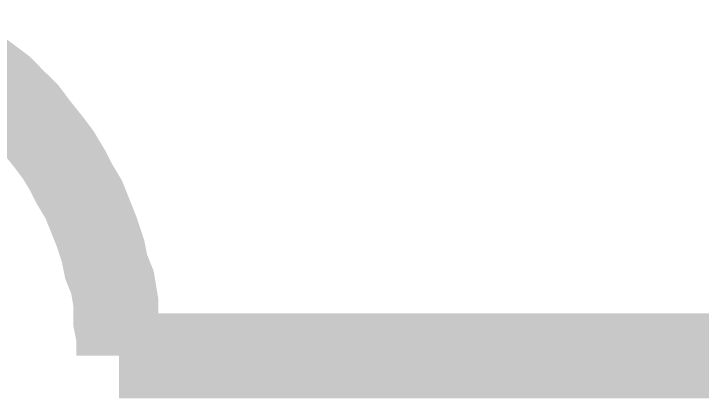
# Model space of a CAD drawing. Header units: inches. Extents: x 0 to 22.3, y 0 to 15.7.
# Drawn here: x 9.5812 to 9.6768, y 11.3125 to 11.3659 of the extents above; entities that cross this region are included whole.
import ezdxf

# ---------------------------------------------------------------- set-up
doc = ezdxf.new("R2010")
doc.units = ezdxf.units.IN
doc.header["$MEASUREMENT"] = 0
doc.layers.add('Sheet', color=255, linetype='Continuous')

msp = doc.modelspace()

# ---------------------------------------------------------------- linework, layer by layer
at = {"layer": 'Sheet'}
for points in [[(9.59579, 11.318409, 0.0118, 0.0118, 0), (9.59579, 11.321061, 0.0118, 0.0118, 0), (9.595348, 11.323271, 0.0118, 0.0118, 0), (9.595348, 11.325923, 0.0118, 0.0118, 0), (9.594906, 11.328575, 0.0118, 0.0118, 0), (9.594022, 11.330785, 0.0118, 0.0118, 0), (9.59358, 11.332995, 0.0118, 0.0118, 0), (9.592695, 11.335648, 0.0118, 0.0118, 0), (9.591811, 11.337858, 0.0118, 0.0118, 0), (9.590927, 11.340068, 0.0118, 0.0118, 0), (9.589601, 11.342278, 0.0118, 0.0118, 0), (9.588717, 11.344046, 0.0118, 0.0118, 0), (9.587391, 11.346256, 0.0118, 0.0118, 0), (9.586065, 11.348024, 0.0118, 0.0118, 0), (9.584297, 11.350234, 0.0118, 0.0118, 0), (9.582971, 11.352002, 0.0118, 0.0118, 0), (9.581202, 11.35377, 0.0118, 0.0118, 0), (9.579434, 11.355538, 0.0118, 0.0118, 0), (9.577666, 11.356864, 0.0118, 0.0118, 0), (9.575898, 11.35819, 0.0118, 0.0118, 0), (9.573688, 11.359958, 0.0118, 0.0118, 0)], [(9.59579, 11.318409, 0.0118, 0.0118, 0), (9.64574, 11.318409, 0.0118, 0.0118, 0)], [(9.59579, 11.318409, 0.0118, 0.0118, 0), (9.605957, 11.318409, 0.0118, 0.0118, 0)], [(9.64574, 11.318409, 0.0118, 0.0118, 0), (9.744315, 11.318409, 0.0118, 0.0118, 0)]]:
    msp.add_lwpolyline(points, format="xyseb", dxfattribs=at)

doc.saveas('drawing.dxf')
